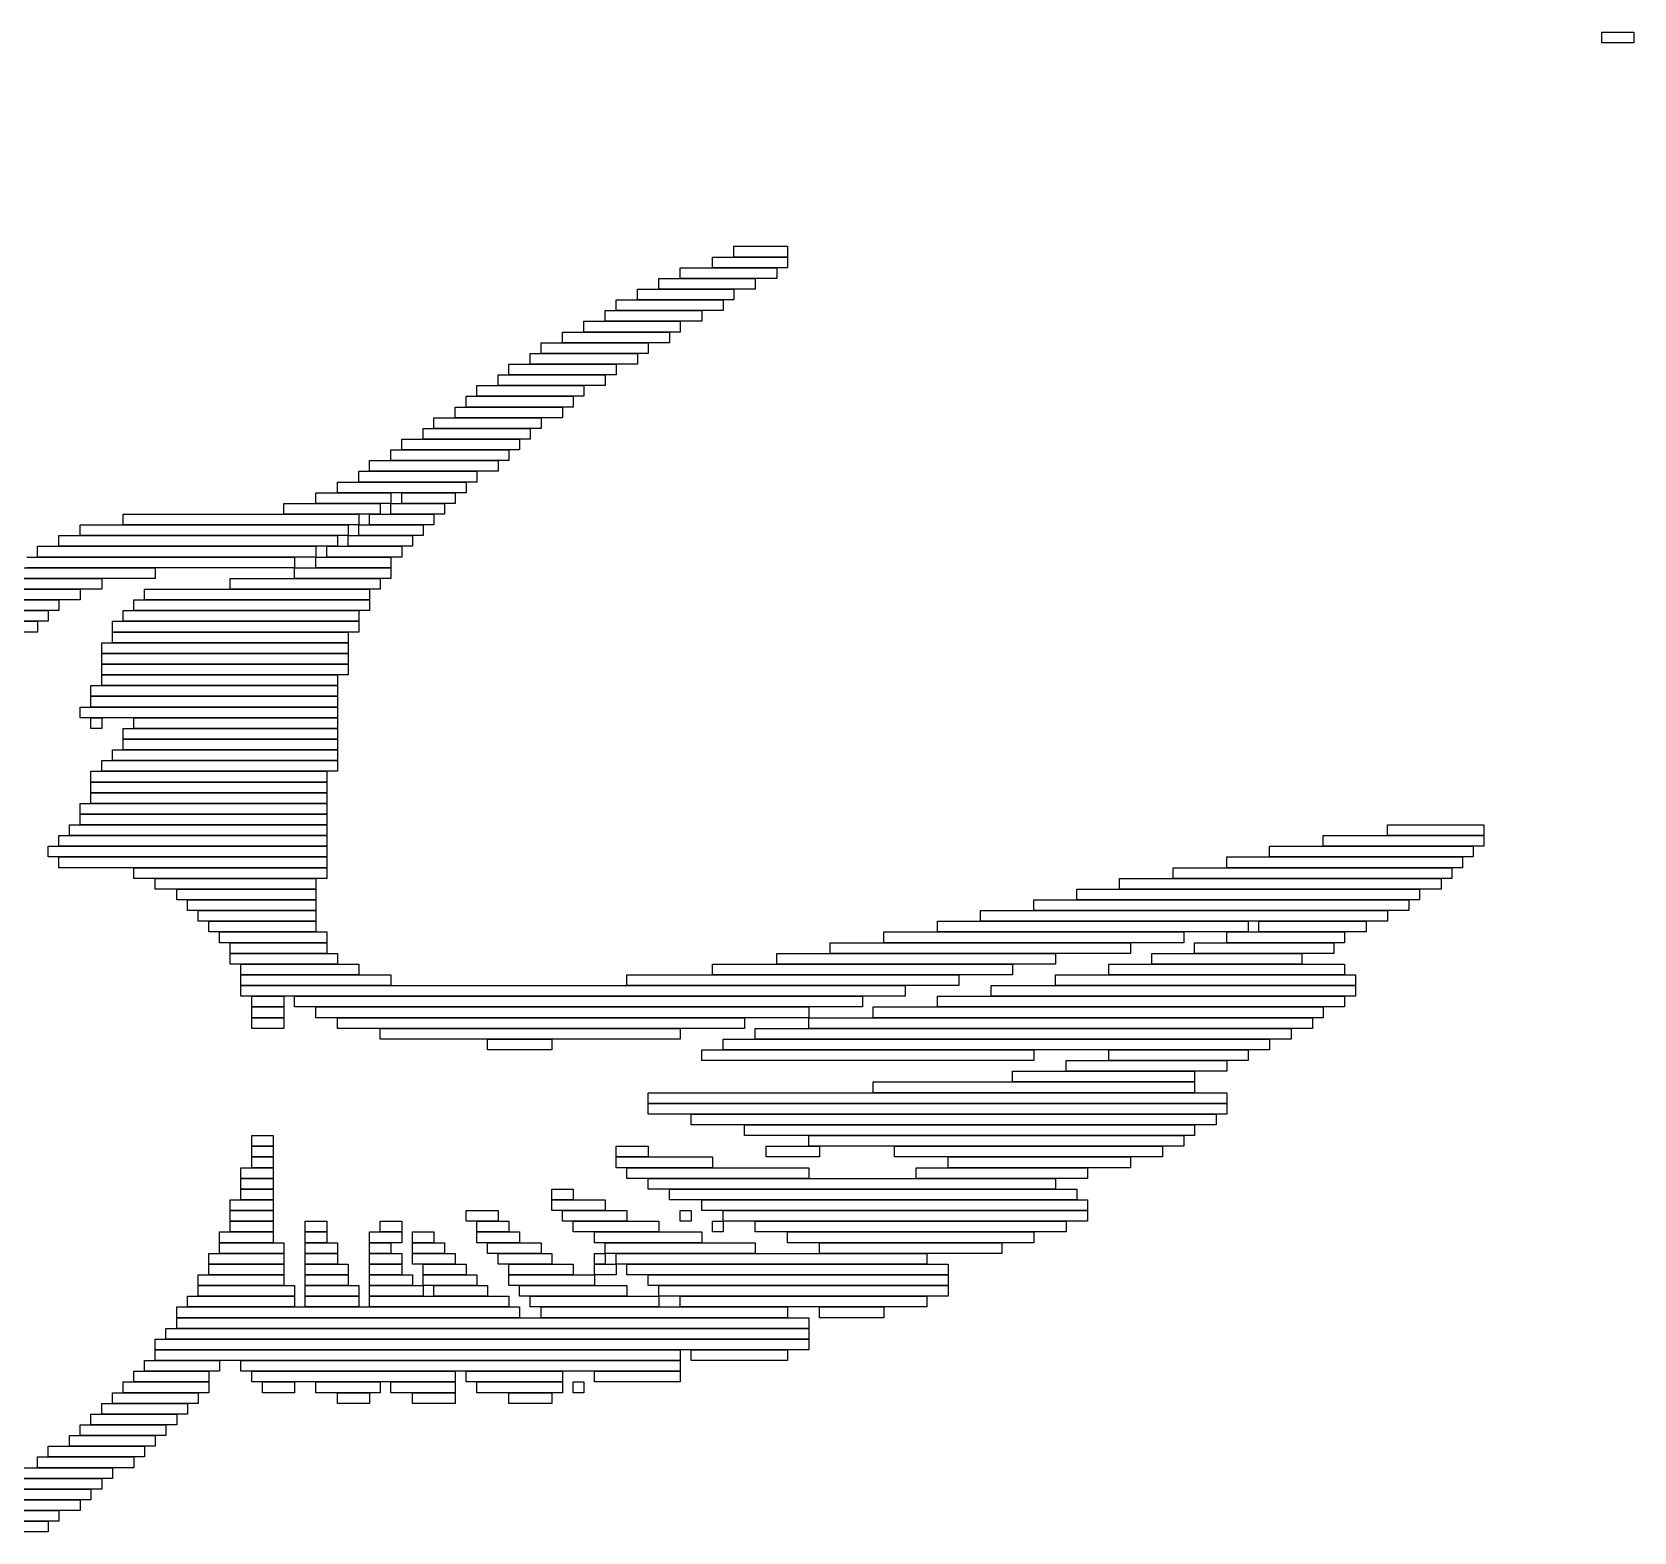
# Model space of a CAD drawing. Extents: x 369 to 668, y 425 to 620.
# Drawn here: x 518.5 to 668, y 480 to 620 of the extents above; entities that cross this region are included whole.
import ezdxf

# ---------------------------------------------------------------- set-up
doc = ezdxf.new("R2010")
doc.units = 0

msp = doc.modelspace()

# ---------------------------------------------------------------- linework, layer by layer
for p, q in [((665, 620), (668, 620)), ((665, 619), (665, 620)), ((668, 619), (665, 619)), ((668, 620), (668, 619)), ((584, 600), (589, 600)), ((584, 599), (584, 600)), ((589, 600), (589, 599)), ((582, 599), (589, 599)), ((582, 598), (582, 599)), ((589, 599), (584, 599)), ((589, 599), (589, 598)), ((577, 597), (586, 597)), ((577, 596), (577, 597)), ((579, 598), (588, 598)), ((579, 597), (579, 598)), ((588, 597), (579, 597)), ((589, 598), (582, 598)), ((586, 597), (586, 596)), ((588, 598), (588, 597)), ((575, 596), (584, 596)), ((575, 595), (575, 596)), ((586, 596), (577, 596)), ((584, 596), (584, 595)), ((572, 594), (581, 594)), ((572, 593), (572, 594)), ((573, 595), (583, 595)), ((573, 594), (573, 595)), ((583, 594), (573, 594)), ((584, 595), (575, 595)), ((581, 594), (581, 593)), ((583, 595), (583, 594)), ((570, 593), (579, 593)), ((570, 592), (570, 593)), ((581, 593), (572, 593)), ((579, 593), (579, 592)), ((566, 591), (576, 591)), ((566, 590), (566, 591)), ((568, 592), (578, 592)), ((568, 591), (568, 592)), ((578, 591), (568, 591)), ((579, 592), (570, 592)), ((576, 591), (576, 590)), ((578, 592), (578, 591)), ((565, 590), (575, 590)), ((565, 589), (565, 590)), ((576, 590), (566, 590)), ((575, 590), (575, 589)), ((562, 588), (572, 588)), ((562, 587), (562, 588)), ((563, 589), (573, 589)), ((563, 588), (563, 589)), ((573, 588), (563, 588)), ((575, 589), (565, 589)), ((572, 588), (572, 587)), ((573, 589), (573, 588)), ((560, 587), (570, 587)), ((560, 586), (560, 587)), ((572, 587), (562, 587)), ((570, 587), (570, 586)), ((558, 585), (568, 585)), ((558, 584), (558, 585)), ((559, 586), (569, 586)), ((559, 585), (559, 586)), ((569, 585), (559, 585)), ((570, 586), (560, 586)), ((568, 585), (568, 584)), ((569, 586), (569, 585)), ((556, 584), (566, 584)), ((556, 583), (556, 584)), ((568, 584), (558, 584)), ((566, 584), (566, 583)), ((553, 582), (564, 582)), ((553, 581), (553, 582)), ((555, 583), (565, 583)), ((555, 582), (555, 583)), ((565, 582), (555, 582)), ((566, 583), (556, 583)), ((564, 582), (564, 581)), ((565, 583), (565, 582)), ((552, 581), (563, 581)), ((552, 580), (552, 581)), ((564, 581), (553, 581)), ((563, 581), (563, 580)), ((549, 579), (560, 579)), ((549, 578), (549, 579)), ((550, 580), (562, 580)), ((550, 579), (550, 580)), ((562, 579), (550, 579)), ((563, 580), (552, 580)), ((560, 579), (560, 578)), ((562, 580), (562, 579)), ((547, 578), (559, 578)), ((547, 577), (547, 578)), ((560, 578), (549, 578)), ((559, 578), (559, 577)), ((542, 576), (551, 576)), ((542, 575), (542, 576)), ((545, 577), (552, 577)), ((545, 576), (545, 577)), ((552, 576), (545, 576)), ((559, 577), (547, 577)), ((551, 576), (551, 575)), ((552, 577), (552, 576)), ((552, 576), (557, 576)), ((552, 575), (552, 576)), ((553, 577), (558, 577)), ((553, 576), (553, 577)), ((558, 576), (553, 576)), ((557, 576), (557, 575)), ((558, 577), (558, 576)), ((527, 575), (549, 575)), ((527, 574), (527, 575)), ((551, 575), (542, 575)), ((549, 575), (549, 574)), ((550, 575), (556, 575)), ((550, 574), (550, 575)), ((557, 575), (552, 575)), ((556, 575), (556, 574)), ((521, 573), (547, 573)), ((521, 572), (521, 573)), ((523, 574), (548, 574)), ((523, 573), (523, 574)), ((548, 573), (523, 573)), ((549, 574), (527, 574)), ((547, 573), (547, 572)), ((548, 574), (548, 573)), ((548, 573), (554, 573)), ((548, 572), (548, 573)), ((549, 574), (555, 574)), ((549, 573), (549, 574)), ((555, 573), (549, 573)), ((556, 574), (550, 574)), ((554, 573), (554, 572)), ((555, 574), (555, 573)), ((519, 572), (545, 572)), ((519, 571), (519, 572)), ((547, 572), (521, 572)), ((545, 572), (545, 571)), ((546, 572), (553, 572)), ((546, 571), (546, 572)), ((554, 572), (548, 572)), ((553, 572), (553, 571)), ((516, 570), (530, 570)), ((518, 571), (543, 571)), ((543, 570), (518, 570)), ((545, 571), (519, 571)), ((530, 570), (530, 569)), ((543, 571), (543, 570)), ((543, 570), (552, 570)), ((543, 569), (543, 570)), ((545, 571), (552, 571)), ((545, 570), (545, 571)), ((552, 570), (545, 570)), ((553, 571), (546, 571)), ((552, 571), (552, 570)), ((552, 570), (552, 569)), ((515, 569), (525, 569)), ((530, 569), (516, 569)), ((525, 569), (525, 568)), ((537, 569), (551, 569)), ((537, 568), (537, 569)), ((552, 569), (543, 569)), ((551, 569), (551, 568)), ((513, 567), (521, 567)), ((514, 568), (523, 568)), ((523, 567), (514, 567)), ((525, 568), (515, 568)), ((521, 567), (521, 566)), ((523, 568), (523, 567)), ((528, 567), (550, 567)), ((528, 566), (528, 567)), ((529, 568), (550, 568)), ((529, 567), (529, 568)), ((550, 567), (529, 567)), ((551, 568), (537, 568)), ((550, 568), (550, 567)), ((550, 567), (550, 566)), ((521, 566), (513, 566)), ((513, 566), (520, 566)), ((520, 566), (520, 565)), ((527, 566), (549, 566)), ((527, 565), (527, 566)), ((550, 566), (528, 566)), ((549, 566), (549, 565)), ((512, 565), (519, 565)), ((519, 564), (512, 564)), ((520, 565), (513, 565)), ((519, 565), (519, 564)), ((526, 565), (549, 565)), ((526, 564), (526, 565)), ((549, 564), (526, 564)), ((526, 564), (548, 564)), ((526, 563), (526, 564)), ((549, 565), (527, 565)), ((548, 564), (548, 563)), ((549, 565), (549, 564)), ((525, 563), (548, 563)), ((525, 562), (525, 563)), ((548, 563), (526, 563)), ((548, 563), (548, 562)), ((548, 562), (525, 562)), ((525, 562), (548, 562)), ((525, 561), (525, 562)), ((548, 561), (525, 561)), ((525, 561), (548, 561)), ((525, 560), (525, 561)), ((548, 562), (548, 561)), ((548, 561), (548, 560)), ((548, 560), (525, 560)), ((525, 560), (547, 560)), ((525, 559), (525, 560)), ((547, 560), (547, 559)), ((524, 559), (547, 559)), ((524, 558), (524, 559)), ((547, 558), (524, 558)), ((524, 558), (547, 558)), ((524, 557), (524, 558)), ((547, 559), (525, 559)), ((547, 559), (547, 558)), ((547, 558), (547, 557)), ((523, 557), (547, 557)), ((523, 556), (523, 557)), ((547, 557), (524, 557)), ((547, 557), (547, 556)), ((547, 556), (523, 556)), ((524, 556), (525, 556)), ((524, 555), (524, 556)), ((525, 555), (524, 555)), ((525, 556), (525, 555)), ((527, 555), (547, 555)), ((527, 554), (527, 555)), ((528, 556), (547, 556)), ((528, 555), (528, 556)), ((547, 555), (528, 555)), ((547, 556), (547, 555)), ((547, 555), (547, 554)), ((547, 554), (527, 554)), ((527, 554), (547, 554)), ((527, 553), (527, 554)), ((547, 554), (547, 553)), ((525, 552), (547, 552)), ((525, 551), (525, 552)), ((526, 553), (547, 553)), ((526, 552), (526, 553)), ((547, 552), (526, 552)), ((547, 553), (527, 553)), ((547, 553), (547, 552)), ((547, 552), (547, 551)), ((524, 551), (546, 551)), ((524, 550), (524, 551)), ((547, 551), (525, 551)), ((546, 551), (546, 550)), ((546, 550), (524, 550)), ((524, 550), (546, 550)), ((524, 549), (524, 550)), ((546, 549), (524, 549)), ((524, 549), (546, 549)), ((524, 548), (524, 549)), ((546, 550), (546, 549)), ((546, 549), (546, 548)), ((523, 548), (546, 548)), ((523, 547), (523, 548)), ((546, 548), (524, 548)), ((546, 548), (546, 547)), ((522, 546), (546, 546)), ((522, 545), (522, 546)), ((546, 547), (523, 547)), ((523, 547), (546, 547)), ((523, 546), (523, 547)), ((546, 546), (523, 546)), ((546, 547), (546, 546)), ((546, 546), (546, 545)), ((645, 546), (654, 546)), ((645, 545), (645, 546)), ((654, 546), (654, 545)), ((521, 545), (546, 545)), ((521, 544), (521, 545)), ((546, 545), (522, 545)), ((546, 545), (546, 544)), ((639, 545), (654, 545)), ((639, 544), (639, 545)), ((654, 545), (645, 545)), ((654, 545), (654, 544)), ((520, 544), (546, 544)), ((520, 543), (520, 544)), ((546, 543), (520, 543)), ((546, 544), (521, 544)), ((521, 543), (546, 543)), ((521, 542), (521, 543)), ((546, 544), (546, 543)), ((546, 543), (546, 542)), ((630, 543), (652, 543)), ((630, 542), (630, 543)), ((634, 544), (653, 544)), ((634, 543), (634, 544)), ((653, 543), (634, 543)), ((654, 544), (639, 544)), ((652, 543), (652, 542)), ((653, 544), (653, 543)), ((546, 542), (521, 542)), ((528, 542), (546, 542)), ((528, 541), (528, 542)), ((546, 542), (546, 541)), ((625, 542), (651, 542)), ((625, 541), (625, 542)), ((652, 542), (630, 542)), ((651, 542), (651, 541)), ((546, 541), (528, 541)), ((530, 541), (545, 541)), ((530, 540), (530, 541)), ((545, 540), (530, 540)), ((532, 540), (545, 540)), ((532, 539), (532, 540)), ((545, 541), (545, 540)), ((545, 540), (545, 539)), ((616, 540), (648, 540)), ((616, 539), (616, 540)), ((620, 541), (650, 541)), ((620, 540), (620, 541)), ((650, 540), (620, 540)), ((651, 541), (625, 541)), ((648, 540), (648, 539)), ((650, 541), (650, 540)), ((545, 539), (532, 539)), ((533, 539), (545, 539)), ((533, 538), (533, 539)), ((545, 539), (545, 538)), ((612, 539), (647, 539)), ((612, 538), (612, 539)), ((648, 539), (616, 539)), ((647, 539), (647, 538)), ((545, 538), (533, 538)), ((534, 538), (545, 538)), ((534, 537), (534, 538)), ((545, 537), (534, 537)), ((535, 537), (545, 537)), ((535, 536), (535, 537)), ((545, 538), (545, 537)), ((545, 537), (545, 536)), ((603, 537), (632, 537)), ((603, 536), (603, 537)), ((607, 538), (645, 538)), ((607, 537), (607, 538)), ((645, 537), (607, 537)), ((647, 538), (612, 538)), ((632, 537), (632, 536)), ((633, 537), (643, 537)), ((633, 536), (633, 537)), ((643, 537), (643, 536)), ((645, 538), (645, 537)), ((545, 536), (535, 536)), ((536, 536), (546, 536)), ((536, 535), (536, 536)), ((546, 536), (546, 535)), ((598, 536), (626, 536)), ((598, 535), (598, 536)), ((632, 536), (603, 536)), ((626, 536), (626, 535)), ((630, 536), (641, 536)), ((630, 535), (630, 536)), ((643, 536), (633, 536)), ((641, 536), (641, 535)), ((546, 535), (536, 535)), ((537, 535), (546, 535)), ((537, 534), (537, 535)), ((546, 534), (537, 534)), ((537, 534), (547, 534)), ((537, 533), (537, 534)), ((546, 535), (546, 534)), ((547, 534), (547, 533)), ((588, 534), (614, 534)), ((588, 533), (588, 534)), ((593, 535), (621, 535)), ((593, 534), (593, 535)), ((621, 534), (593, 534)), ((626, 535), (598, 535)), ((614, 534), (614, 533)), ((621, 535), (621, 534)), ((623, 534), (637, 534)), ((623, 533), (623, 534)), ((627, 535), (640, 535)), ((627, 534), (627, 535)), ((640, 534), (627, 534)), ((641, 535), (630, 535)), ((637, 534), (637, 533)), ((640, 535), (640, 534)), ((547, 533), (537, 533)), ((538, 533), (549, 533)), ((538, 532), (538, 533)), ((549, 533), (549, 532)), ((582, 533), (610, 533)), ((582, 532), (582, 533)), ((614, 533), (588, 533)), ((610, 533), (610, 532)), ((619, 533), (641, 533)), ((619, 532), (619, 533)), ((637, 533), (623, 533)), ((641, 533), (641, 532)), ((549, 532), (538, 532)), ((538, 532), (552, 532)), ((538, 531), (538, 532)), ((552, 531), (538, 531)), ((538, 531), (600, 531)), ((538, 530), (538, 531)), ((552, 532), (552, 531)), ((574, 532), (605, 532)), ((574, 531), (574, 532)), ((605, 531), (574, 531)), ((610, 532), (582, 532)), ((600, 531), (600, 530)), ((605, 532), (605, 531)), ((608, 531), (642, 531)), ((608, 530), (608, 531)), ((614, 532), (642, 532)), ((614, 531), (614, 532)), ((642, 531), (614, 531)), ((641, 532), (619, 532)), ((642, 532), (642, 531)), ((642, 531), (642, 530)), ((600, 530), (538, 530)), ((539, 530), (542, 530)), ((539, 529), (539, 530)), ((542, 530), (542, 529)), ((543, 530), (596, 530)), ((543, 529), (543, 530)), ((596, 530), (596, 529)), ((603, 530), (641, 530)), ((603, 529), (603, 530)), ((642, 530), (608, 530)), ((641, 530), (641, 529)), ((542, 529), (539, 529)), ((539, 529), (542, 529)), ((539, 528), (539, 529)), ((542, 528), (539, 528)), ((539, 528), (542, 528)), ((539, 527), (539, 528)), ((542, 529), (542, 528)), ((542, 528), (542, 527)), ((596, 529), (543, 529)), ((545, 529), (591, 529)), ((545, 528), (545, 529)), ((591, 528), (545, 528)), ((547, 528), (585, 528)), ((547, 527), (547, 528)), ((585, 528), (585, 527)), ((591, 529), (591, 528)), ((591, 528), (638, 528)), ((591, 527), (591, 528)), ((597, 529), (639, 529)), ((597, 528), (597, 529)), ((639, 528), (597, 528)), ((641, 529), (603, 529)), ((638, 528), (638, 527)), ((639, 529), (639, 528)), ((542, 527), (539, 527)), ((585, 527), (547, 527)), ((551, 527), (579, 527)), ((551, 526), (551, 527)), ((579, 527), (579, 526)), ((586, 527), (636, 527)), ((586, 526), (586, 527)), ((638, 527), (591, 527)), ((636, 527), (636, 526)), ((579, 526), (551, 526)), ((561, 526), (567, 526)), ((561, 525), (561, 526)), ((567, 525), (561, 525)), ((567, 526), (567, 525)), ((581, 525), (612, 525)), ((581, 524), (581, 525)), ((583, 526), (634, 526)), ((583, 525), (583, 526)), ((634, 525), (583, 525)), ((636, 526), (586, 526)), ((612, 525), (612, 524)), ((619, 525), (632, 525)), ((619, 524), (619, 525)), ((632, 525), (632, 524)), ((634, 526), (634, 525)), ((612, 524), (581, 524)), ((615, 524), (630, 524)), ((615, 523), (615, 524)), ((632, 524), (619, 524)), ((630, 524), (630, 523)), ((597, 522), (627, 522)), ((597, 521), (597, 522)), ((610, 523), (627, 523)), ((610, 522), (610, 523)), ((627, 522), (610, 522)), ((630, 523), (615, 523)), ((627, 523), (627, 522)), ((627, 522), (627, 521)), ((576, 521), (630, 521)), ((576, 520), (576, 521)), ((627, 521), (597, 521)), ((630, 521), (630, 520)), ((630, 520), (576, 520)), ((576, 520), (630, 520)), ((576, 519), (576, 520)), ((630, 519), (576, 519)), ((580, 519), (629, 519)), ((580, 518), (580, 519)), ((629, 519), (629, 518)), ((630, 520), (630, 519)), ((629, 518), (580, 518)), ((585, 518), (627, 518)), ((585, 517), (585, 518)), ((627, 518), (627, 517)), ((539, 517), (541, 517)), ((539, 516), (539, 517)), ((541, 516), (539, 516)), ((539, 516), (541, 516)), ((539, 515), (539, 516)), ((541, 517), (541, 516)), ((541, 516), (541, 515)), ((573, 516), (576, 516)), ((573, 515), (573, 516)), ((576, 516), (576, 515)), ((627, 517), (585, 517)), ((587, 516), (592, 516)), ((587, 515), (587, 516)), ((591, 517), (626, 517)), ((591, 516), (591, 517)), ((626, 516), (591, 516)), ((592, 516), (592, 515)), ((599, 516), (624, 516)), ((599, 515), (599, 516)), ((624, 516), (624, 515)), ((626, 517), (626, 516)), ((541, 515), (539, 515)), ((539, 515), (541, 515)), ((539, 514), (539, 515)), ((541, 515), (541, 514)), ((576, 515), (573, 515)), ((573, 515), (582, 515)), ((573, 514), (573, 515)), ((582, 515), (582, 514)), ((592, 515), (587, 515)), ((624, 515), (599, 515)), ((604, 515), (621, 515)), ((604, 514), (604, 515)), ((621, 515), (621, 514)), ((538, 514), (541, 514)), ((538, 513), (538, 514)), ((541, 513), (538, 513)), ((538, 513), (541, 513)), ((538, 512), (538, 513)), ((541, 514), (539, 514)), ((541, 514), (541, 513)), ((541, 513), (541, 512)), ((582, 514), (573, 514)), ((574, 514), (591, 514)), ((574, 513), (574, 514)), ((591, 513), (574, 513)), ((576, 513), (614, 513)), ((576, 512), (576, 513)), ((591, 514), (591, 513)), ((601, 514), (617, 514)), ((601, 513), (601, 514)), ((617, 513), (601, 513)), ((621, 514), (604, 514)), ((614, 513), (614, 512)), ((617, 514), (617, 513)), ((541, 512), (538, 512)), ((538, 512), (541, 512)), ((538, 511), (538, 512)), ((541, 512), (541, 511)), ((567, 512), (569, 512)), ((567, 511), (567, 512)), ((569, 512), (569, 511)), ((614, 512), (576, 512)), ((578, 512), (616, 512)), ((578, 511), (578, 512)), ((616, 512), (616, 511)), ((537, 511), (541, 511)), ((537, 510), (537, 511)), ((541, 510), (537, 510)), ((537, 510), (541, 510)), ((537, 509), (537, 510)), ((541, 511), (538, 511)), ((541, 511), (541, 510)), ((541, 510), (541, 509)), ((559, 510), (562, 510)), ((559, 509), (559, 510)), ((562, 510), (562, 509)), ((569, 511), (567, 511)), ((567, 511), (572, 511)), ((567, 510), (567, 511)), ((572, 510), (567, 510)), ((568, 510), (574, 510)), ((568, 509), (568, 510)), ((572, 511), (572, 510)), ((574, 510), (574, 509)), ((616, 511), (578, 511)), ((579, 510), (580, 510)), ((579, 509), (579, 510)), ((580, 510), (580, 509)), ((581, 511), (617, 511)), ((581, 510), (581, 511)), ((617, 510), (581, 510)), ((583, 510), (617, 510)), ((583, 509), (583, 510)), ((617, 511), (617, 510)), ((617, 510), (617, 509)), ((541, 509), (537, 509)), ((537, 509), (541, 509)), ((537, 508), (537, 509)), ((541, 509), (541, 508)), ((544, 509), (546, 509)), ((544, 508), (544, 509)), ((546, 509), (546, 508)), ((551, 509), (553, 509)), ((551, 508), (551, 509)), ((553, 509), (553, 508)), ((562, 509), (559, 509)), ((560, 509), (563, 509)), ((560, 508), (560, 509)), ((563, 509), (563, 508)), ((574, 509), (568, 509)), ((569, 509), (577, 509)), ((569, 508), (569, 509)), ((577, 509), (577, 508)), ((580, 509), (579, 509)), ((582, 509), (583, 509)), ((582, 508), (582, 509)), ((617, 509), (583, 509)), ((583, 509), (583, 508)), ((586, 509), (615, 509)), ((586, 508), (586, 509)), ((615, 509), (615, 508)), ((536, 508), (541, 508)), ((536, 507), (536, 508)), ((541, 507), (536, 507)), ((536, 507), (542, 507)), ((536, 506), (536, 507)), ((541, 508), (537, 508)), ((541, 508), (541, 507)), ((542, 507), (542, 506)), ((546, 508), (544, 508)), ((544, 508), (546, 508)), ((544, 507), (544, 508)), ((546, 507), (544, 507)), ((544, 507), (547, 507)), ((544, 506), (544, 507)), ((546, 508), (546, 507)), ((547, 507), (547, 506)), ((550, 508), (553, 508)), ((550, 507), (550, 508)), ((553, 507), (550, 507)), ((550, 507), (552, 507)), ((550, 506), (550, 507)), ((553, 508), (551, 508)), ((552, 507), (552, 506)), ((553, 508), (553, 507)), ((554, 508), (556, 508)), ((554, 507), (554, 508)), ((556, 507), (554, 507)), ((554, 507), (557, 507)), ((554, 506), (554, 507)), ((556, 508), (556, 507)), ((557, 507), (557, 506)), ((563, 508), (560, 508)), ((560, 508), (564, 508)), ((560, 507), (560, 508)), ((564, 507), (560, 507)), ((561, 507), (566, 507)), ((561, 506), (561, 507)), ((564, 508), (564, 507)), ((566, 507), (566, 506)), ((577, 508), (569, 508)), ((571, 508), (581, 508)), ((571, 507), (571, 508)), ((581, 507), (571, 507)), ((572, 507), (586, 507)), ((572, 506), (572, 507)), ((581, 508), (581, 507)), ((583, 508), (582, 508)), ((615, 508), (586, 508)), ((586, 507), (586, 506)), ((589, 508), (612, 508)), ((589, 507), (589, 508)), ((612, 507), (589, 507)), ((592, 507), (609, 507)), ((592, 506), (592, 507)), ((609, 507), (609, 506)), ((612, 508), (612, 507)), ((535, 506), (542, 506)), ((535, 505), (535, 506)), ((542, 506), (536, 506)), ((542, 506), (542, 505)), ((547, 506), (544, 506)), ((544, 506), (547, 506)), ((544, 505), (544, 506)), ((547, 506), (547, 505)), ((552, 506), (550, 506)), ((550, 506), (553, 506)), ((550, 505), (550, 506)), ((553, 506), (553, 505)), ((557, 506), (554, 506)), ((554, 506), (558, 506)), ((554, 505), (554, 506)), ((558, 506), (558, 505)), ((566, 506), (561, 506)), ((562, 506), (567, 506)), ((562, 505), (562, 506)), ((567, 506), (567, 505)), ((571, 506), (572, 506)), ((571, 505), (571, 506)), ((586, 506), (572, 506)), ((572, 506), (572, 505)), ((573, 506), (602, 506)), ((573, 505), (573, 506)), ((609, 506), (592, 506)), ((602, 506), (602, 505)), ((534, 504), (542, 504)), ((534, 503), (534, 504)), ((542, 505), (535, 505)), ((535, 505), (542, 505)), ((535, 504), (535, 505)), ((542, 504), (535, 504)), ((542, 505), (542, 504)), ((542, 504), (542, 503)), ((547, 505), (544, 505)), ((544, 505), (548, 505)), ((544, 504), (544, 505)), ((548, 504), (544, 504)), ((544, 504), (548, 504)), ((544, 503), (544, 504)), ((548, 505), (548, 504)), ((548, 504), (548, 503)), ((553, 505), (550, 505)), ((550, 505), (553, 505)), ((550, 504), (550, 505)), ((553, 504), (550, 504)), ((550, 504), (554, 504)), ((550, 503), (550, 504)), ((553, 505), (553, 504)), ((558, 505), (554, 505)), ((554, 504), (554, 503)), ((555, 505), (559, 505)), ((555, 504), (555, 505)), ((559, 504), (555, 504)), ((555, 504), (560, 504)), ((555, 503), (555, 504)), ((559, 505), (559, 504)), ((560, 504), (560, 503)), ((567, 505), (562, 505)), ((563, 505), (569, 505)), ((563, 504), (563, 505)), ((569, 504), (563, 504)), ((563, 504), (571, 504)), ((563, 503), (563, 504)), ((569, 505), (569, 504)), ((572, 505), (571, 505)), ((571, 505), (573, 505)), ((571, 504), (571, 505)), ((573, 504), (571, 504)), ((571, 504), (571, 503)), ((602, 505), (573, 505)), ((573, 505), (573, 504)), ((574, 505), (604, 505)), ((574, 504), (574, 505)), ((604, 504), (574, 504)), ((576, 504), (604, 504)), ((576, 503), (576, 504)), ((604, 505), (604, 504)), ((604, 504), (604, 503)), ((542, 503), (534, 503)), ((534, 503), (543, 503)), ((534, 502), (534, 503)), ((543, 503), (543, 502)), ((548, 503), (544, 503)), ((544, 503), (549, 503)), ((544, 502), (544, 503)), ((549, 503), (549, 502)), ((554, 503), (550, 503)), ((550, 503), (555, 503)), ((550, 502), (550, 503)), ((560, 503), (555, 503)), ((555, 503), (555, 502)), ((556, 503), (561, 503)), ((556, 502), (556, 503)), ((561, 503), (561, 502)), ((571, 503), (563, 503)), ((564, 503), (574, 503)), ((564, 502), (564, 503)), ((574, 503), (574, 502)), ((604, 503), (576, 503)), ((577, 503), (604, 503)), ((577, 502), (577, 503)), ((604, 503), (604, 502)), ((532, 501), (564, 501)), ((532, 500), (532, 501)), ((533, 502), (543, 502)), ((533, 501), (533, 502)), ((543, 501), (533, 501)), ((543, 502), (534, 502)), ((543, 502), (543, 501)), ((549, 502), (544, 502)), ((544, 502), (549, 502)), ((544, 501), (544, 502)), ((549, 501), (544, 501)), ((549, 502), (549, 501)), ((555, 502), (550, 502)), ((550, 502), (563, 502)), ((550, 501), (550, 502)), ((563, 501), (550, 501)), ((561, 502), (556, 502)), ((563, 502), (563, 501)), ((574, 502), (564, 502)), ((564, 501), (564, 500)), ((565, 502), (577, 502)), ((565, 501), (565, 502)), ((577, 501), (565, 501)), ((566, 501), (589, 501)), ((566, 500), (566, 501)), ((604, 502), (577, 502)), ((577, 502), (577, 501)), ((579, 502), (602, 502)), ((579, 501), (579, 502)), ((602, 501), (579, 501)), ((589, 501), (589, 500)), ((592, 501), (598, 501)), ((592, 500), (592, 501)), ((598, 501), (598, 500)), ((602, 502), (602, 501)), ((564, 500), (532, 500)), ((532, 500), (591, 500)), ((532, 499), (532, 500)), ((589, 500), (566, 500)), ((591, 500), (591, 499)), ((598, 500), (592, 500)), ((530, 498), (591, 498)), ((530, 497), (530, 498)), ((531, 499), (591, 499)), ((531, 498), (531, 499)), ((591, 498), (531, 498)), ((591, 499), (532, 499)), ((591, 499), (591, 498)), ((591, 498), (591, 497)), ((591, 497), (530, 497)), ((530, 497), (579, 497)), ((530, 496), (530, 497)), ((579, 497), (579, 496)), ((580, 497), (589, 497)), ((580, 496), (580, 497)), ((589, 497), (589, 496)), ((528, 495), (535, 495)), ((528, 494), (528, 495)), ((529, 496), (536, 496)), ((529, 495), (529, 496)), ((536, 495), (529, 495)), ((579, 496), (530, 496)), ((535, 495), (535, 494)), ((536, 496), (536, 495)), ((538, 496), (579, 496)), ((538, 495), (538, 496)), ((579, 495), (538, 495)), ((539, 495), (558, 495)), ((539, 494), (539, 495)), ((558, 495), (558, 494)), ((559, 495), (568, 495)), ((559, 494), (559, 495)), ((568, 495), (568, 494)), ((571, 495), (579, 495)), ((571, 494), (571, 495)), ((579, 496), (579, 495)), ((579, 495), (579, 494)), ((589, 496), (580, 496)), ((527, 494), (535, 494)), ((527, 493), (527, 494)), ((535, 494), (528, 494)), ((535, 494), (535, 493)), ((558, 494), (539, 494)), ((540, 494), (543, 494)), ((540, 493), (540, 494)), ((543, 494), (543, 493)), ((545, 494), (551, 494)), ((545, 493), (545, 494)), ((551, 494), (551, 493)), ((552, 494), (558, 494)), ((552, 493), (552, 494)), ((558, 494), (558, 493)), ((568, 494), (559, 494)), ((560, 494), (568, 494)), ((560, 493), (560, 494)), ((568, 494), (568, 493)), ((569, 494), (570, 494)), ((569, 493), (569, 494)), ((570, 494), (570, 493)), ((579, 494), (571, 494)), ((525, 492), (533, 492)), ((525, 491), (525, 492)), ((526, 493), (534, 493)), ((526, 492), (526, 493)), ((534, 492), (526, 492)), ((535, 493), (527, 493)), ((533, 492), (533, 491)), ((534, 493), (534, 492)), ((543, 493), (540, 493)), ((551, 493), (545, 493)), ((547, 493), (550, 493)), ((547, 492), (547, 493)), ((550, 492), (547, 492)), ((550, 493), (550, 492)), ((558, 493), (552, 493)), ((554, 493), (558, 493)), ((554, 492), (554, 493)), ((558, 492), (554, 492)), ((558, 493), (558, 492)), ((568, 493), (560, 493)), ((563, 493), (567, 493)), ((563, 492), (563, 493)), ((567, 492), (563, 492)), ((567, 493), (567, 492)), ((570, 493), (569, 493)), ((524, 491), (532, 491)), ((524, 490), (524, 491)), ((533, 491), (525, 491)), ((532, 491), (532, 490)), ((522, 489), (530, 489)), ((522, 488), (522, 489)), ((523, 490), (531, 490)), ((523, 489), (523, 490)), ((531, 489), (523, 489)), ((532, 490), (524, 490)), ((530, 489), (530, 488)), ((531, 490), (531, 489)), ((520, 488), (529, 488)), ((520, 487), (520, 488)), ((530, 488), (522, 488)), ((529, 488), (529, 487)), ((517, 486), (526, 486)), ((519, 487), (528, 487)), ((519, 486), (519, 487)), ((528, 486), (519, 486)), ((529, 487), (520, 487)), ((526, 486), (526, 485)), ((528, 487), (528, 486)), ((515, 485), (525, 485)), ((526, 485), (517, 485)), ((525, 485), (525, 484)), ((511, 483), (523, 483)), ((513, 484), (524, 484)), ((524, 483), (513, 483)), ((525, 484), (515, 484)), ((523, 483), (523, 482)), ((524, 484), (524, 483)), ((509, 482), (521, 482)), ((523, 482), (511, 482)), ((521, 482), (521, 481)), ((506, 481), (520, 481)), ((520, 480), (506, 480)), ((521, 481), (509, 481)), ((520, 481), (520, 480))]:
    msp.add_line(p, q)

doc.saveas('drawing.dxf')
